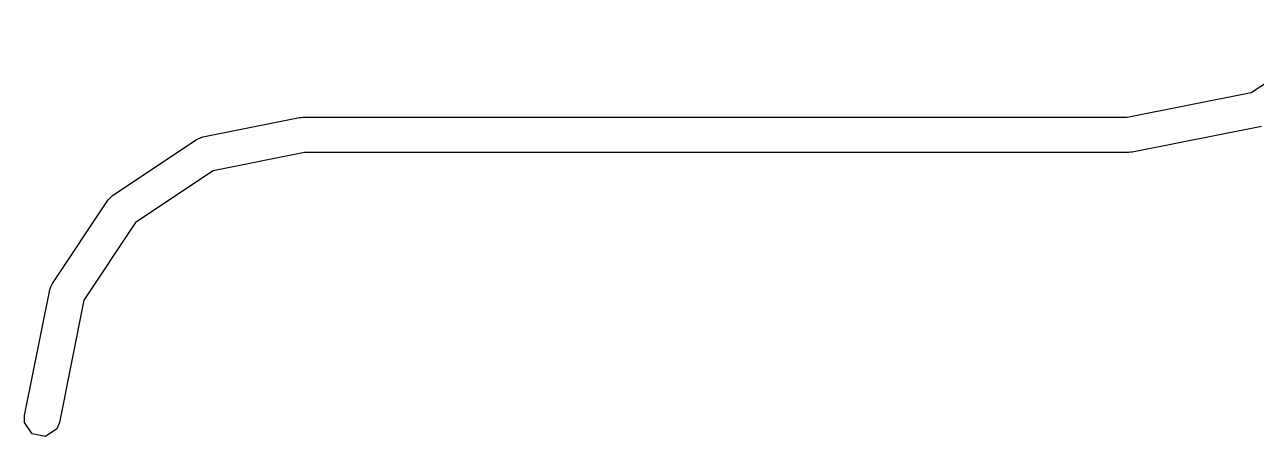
# Model space of a CAD drawing. Extents: x 53 to 255, y -141 to -27.
# Drawn here: x 92.651 to 96.826, y -63.965 to -62.568 of the extents above; entities that cross this region are included whole.
import ezdxf

# ---------------------------------------------------------------- set-up
doc = ezdxf.new("R2010")
doc.units = 0
doc.layers.add('BLACK', color=7, linetype='CONTINUOUS')

msp = doc.modelspace()

# ---------------------------------------------------------------- linework, layer by layer
at = {"layer": 'BLACK', "linetype": 'CONTINUOUS'}
for p, q in [((96.808665, -62.798463), (97.155722, -62.567722)), ((96.388101, -62.882), (96.808665, -62.798463)), ((93.255302, -62.948151), (93.582303, -62.883151)), ((93.582303, -62.883151), (93.588209, -62.883151)), ((93.588209, -62.883151), (93.594, -62.882)), ((93.594, -62.882), (96.388101, -62.882)), ((96.843569, -62.913873), (96.405689, -63.00085)), ((92.950677, -63.146104), (93.23367, -62.957108)), ((93.23367, -62.957108), (93.233672, -62.957107)), ((93.233672, -62.957107), (93.233675, -62.957105)), ((93.233675, -62.957105), (93.233678, -62.957104)), ((93.233678, -62.957104), (93.239255, -62.954795)), ((93.239255, -62.954795), (93.255302, -62.948151)), ((93.599908, -63.002), (93.2904, -63.063522)), ((96.394, -63.002), (93.599908, -63.002)), ((96.399789, -63.000848), (96.394, -63.002)), ((96.405689, -63.00085), (96.399789, -63.000848)), ((93.2904, -63.063522), (93.027258, -63.23926)), ((92.745104, -63.445677), (92.934104, -63.162677)), ((92.934104, -63.162677), (92.934117, -63.162663)), ((92.934117, -63.162663), (92.934119, -63.162654)), ((92.934119, -63.162654), (92.942388, -63.154388)), ((92.942388, -63.154388), (92.950654, -63.146119)), ((92.950654, -63.146119), (92.950663, -63.146117)), ((92.950663, -63.146117), (92.950677, -63.146104)), ((93.027258, -63.23926), (92.851516, -63.502409)), ((92.736155, -63.467286), (92.740406, -63.457025)), ((92.740406, -63.457025), (92.745104, -63.445677)), ((92.651155, -63.894286), (92.73615, -63.467309)), ((92.73615, -63.467308), (92.736152, -63.467303)), ((92.73615, -63.467309), (92.73615, -63.467308)), ((92.736152, -63.467303), (92.736155, -63.467286)), ((92.851516, -63.502409), (92.768845, -63.917714)), ((92.651151, -63.917697), (92.651155, -63.894286)), ((92.676659, -63.955884), (92.651151, -63.917697)), ((92.768845, -63.917714), (92.759884, -63.939341)), ((92.721697, -63.964849), (92.676659, -63.955884)), ((92.759884, -63.939341), (92.721697, -63.964849))]:
    msp.add_line(p, q, dxfattribs=at)

doc.saveas('drawing.dxf')
